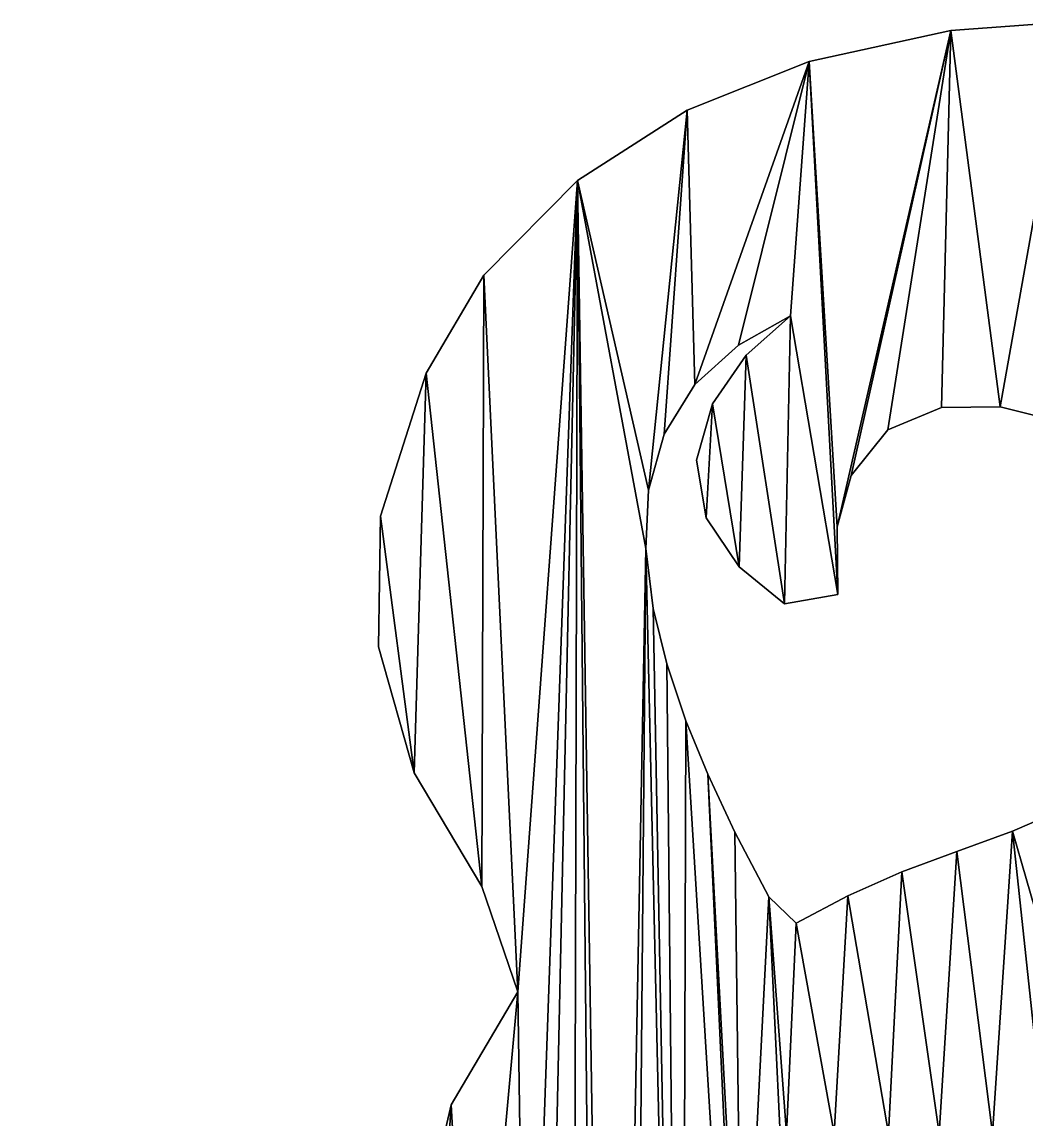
# Model space of a CAD drawing. Extents: x 9 to 1212, y 18 to 833.
# Drawn here: x 810.7 to 923.1, y 317.6 to 440.3 of the extents above; entities that cross this region are included whole.
import ezdxf

# ---------------------------------------------------------------- set-up
doc = ezdxf.new("R2010")
doc.units = 0
doc.header["$MEASUREMENT"] = 0
doc.layers.get('0').update_dxf_attribs({"linetype": 'CONTINUOUS'})

# ---------------------------------------------------------------- blocks, each defined once
blk = doc.blocks.new('GRUPO_3')
for p, q in [((117.12096, 412.38336), (103.90415, 411.43434)), ((117.12096, 412.38336, 15), (103.90415, 411.43434, 15)), ((103.90415, 411.43434), (88.05538, 407.96585)), ((103.90415, 411.43434, 15), (88.05538, 407.96585, 15)), ((103.90415, 411.43434), (103.90415, 411.43434, 15)), ((88.05538, 407.96585), (74.41886, 402.50418)), ((88.05538, 407.96585, 15), (74.41886, 402.50418, 15)), ((88.05538, 407.96585), (88.05538, 407.96585, 15)), ((74.41886, 402.50418), (62.16153, 394.66294)), ((74.41886, 402.50418, 15), (62.16153, 394.66294, 15)), ((74.41886, 402.50418), (74.41886, 402.50418, 15)), ((62.16153, 394.66294), (51.66111, 384.04524)), ((62.16153, 394.66294, 15), (51.66111, 384.04524, 15)), ((62.16153, 394.66294), (62.16153, 394.66294, 15)), ((51.66111, 384.04524), (45.2213, 373.08075)), ((51.66111, 384.04524, 15), (45.2213, 373.08075, 15)), ((51.66111, 384.04524), (51.66111, 384.04524, 15)), ((85.9775, 379.49477), (80.17607, 376.2434)), ((85.9775, 379.49477, 15), (80.17607, 376.2434, 15)), ((81.02433, 375.10893), (85.9775, 379.49477)), ((81.02433, 375.10893, 15), (85.9775, 379.49477, 15)), ((85.9775, 379.49477), (85.9775, 379.49477, 15)), ((80.17607, 376.2434), (75.29006, 371.83428)), ((80.17607, 376.2434, 15), (75.29006, 371.83428, 15)), ((80.17607, 376.2434), (80.17607, 376.2434, 15)), ((77.2447, 369.68256), (81.02433, 375.10893)), ((77.2447, 369.68256, 15), (81.02433, 375.10893, 15)), ((81.02433, 375.10893), (81.02433, 375.10893, 15)), ((45.2213, 373.08075), (40.10877, 357.11613)), ((45.2213, 373.08075, 15), (40.10877, 357.11613, 15)), ((45.2213, 373.08075), (45.2213, 373.08075, 15)), ((75.29006, 371.83428), (71.84013, 366.28539)), ((75.29006, 371.83428, 15), (71.84013, 366.28539, 15)), ((75.29006, 371.83428), (75.29006, 371.83428, 15)), ((75.47322, 363.37299), (77.2447, 369.68256)), ((75.47322, 363.37299, 15), (77.2447, 369.68256, 15)), ((77.2447, 369.68256), (77.2447, 369.68256, 15)), ((102.86355, 369.2631), (96.84979, 366.76427)), ((102.86355, 369.2631, 15), (96.84979, 366.76427, 15)), ((109.42805, 369.34523), (102.86355, 369.2631)), ((109.42805, 369.34523, 15), (102.86355, 369.2631, 15)), ((102.86355, 369.2631), (102.86355, 369.2631, 15)), ((115.98456, 367.68929), (109.42805, 369.34523)), ((115.98456, 367.68929, 15), (109.42805, 369.34523, 15)), ((109.42805, 369.34523), (109.42805, 369.34523, 15)), ((71.84013, 366.28539), (70.08355, 360.01967)), ((71.84013, 366.28539, 15), (70.08355, 360.01967, 15)), ((71.84013, 366.28539), (71.84013, 366.28539, 15)), ((96.84979, 366.76427), (92.7611, 361.65048)), ((96.84979, 366.76427, 15), (92.7611, 361.65048, 15)), ((96.84979, 366.76427), (96.84979, 366.76427, 15)), ((76.5498, 356.92634), (75.47322, 363.37299)), ((76.5498, 356.92634, 15), (75.47322, 363.37299, 15)), ((75.47322, 363.37299), (75.47322, 363.37299, 15)), ((92.7611, 361.65048), (91.21573, 355.90347)), ((92.7611, 361.65048, 15), (91.21573, 355.90347, 15)), ((92.7611, 361.65048), (92.7611, 361.65048, 15)), ((70.08355, 360.01967), (69.79638, 353.4742)), ((70.08355, 360.01967, 15), (69.79638, 353.4742, 15)), ((70.08355, 360.01967), (70.08355, 360.01967, 15)), ((40.10877, 357.11613), (39.87694, 342.50009)), ((40.10877, 357.11613, 15), (39.87694, 342.50009, 15)), ((40.10877, 357.11613), (40.10877, 357.11613, 15)), ((80.22668, 351.42477), (76.5498, 356.92634)), ((80.22668, 351.42477, 15), (76.5498, 356.92634, 15)), ((76.5498, 356.92634), (76.5498, 356.92634, 15)), ((91.21573, 355.90347), (91.27235, 348.35548)), ((91.21573, 355.90347, 15), (91.27235, 348.35548, 15)), ((91.21573, 355.90347), (91.21573, 355.90347, 15)), ((69.79638, 353.4742), (70.63254, 346.75862)), ((69.79638, 353.4742, 15), (70.63254, 346.75862, 15)), ((69.79638, 353.4742), (69.79638, 353.4742, 15)), ((85.29056, 347.27698), (80.22668, 351.42477)), ((85.29056, 347.27698, 15), (80.22668, 351.42477, 15)), ((80.22668, 351.42477), (80.22668, 351.42477, 15)), ((91.27235, 348.35548), (85.29056, 347.27698)), ((91.27235, 348.35548, 15), (85.29056, 347.27698, 15)), ((91.27235, 348.35548), (91.27235, 348.35548, 15)), ((70.63254, 346.75862), (72.14791, 340.57741)), ((70.63254, 346.75862, 15), (72.14791, 340.57741, 15)), ((70.63254, 346.75862), (70.63254, 346.75862, 15)), ((85.29056, 347.27698), (85.29056, 347.27698, 15)), ((39.87694, 342.50009), (43.86261, 328.37619)), ((39.87694, 342.50009, 15), (43.86261, 328.37619, 15)), ((39.87694, 342.50009), (39.87694, 342.50009, 15)), ((72.14791, 340.57741), (74.28373, 334.22009)), ((72.14791, 340.57741, 15), (74.28373, 334.22009, 15)), ((72.14791, 340.57741), (72.14791, 340.57741, 15)), ((74.28373, 334.22009), (76.72409, 328.24018)), ((74.28373, 334.22009, 15), (76.72409, 328.24018, 15)), ((74.28373, 334.22009), (74.28373, 334.22009, 15)), ((43.86261, 328.37619), (51.45255, 315.67478)), ((43.86261, 328.37619, 15), (51.45255, 315.67478, 15)), ((43.86261, 328.37619), (43.86261, 328.37619, 15)), ((76.72409, 328.24018), (79.76024, 321.75525)), ((76.72409, 328.24018, 15), (79.76024, 321.75525, 15)), ((76.72409, 328.24018), (76.72409, 328.24018, 15)), ((110.80007, 321.88138), (115.38739, 323.85364)), ((110.80007, 321.88138, 15), (115.38739, 323.85364, 15)), ((79.76024, 321.75525), (83.55518, 314.50566)), ((79.76024, 321.75525, 15), (83.55518, 314.50566, 15)), ((79.76024, 321.75525), (79.76024, 321.75525, 15)), ((104.60174, 319.58737), (110.80007, 321.88138)), ((104.60174, 319.58737, 15), (110.80007, 321.88138, 15)), ((110.80007, 321.88138), (110.80007, 321.88138, 15)), ((98.4205, 317.32826), (104.60174, 319.58737)), ((98.4205, 317.32826, 15), (104.60174, 319.58737, 15)), ((104.60174, 319.58737), (104.60174, 319.58737, 15)), ((92.38499, 314.65055), (98.4205, 317.32826)), ((92.38499, 314.65055, 15), (98.4205, 317.32826, 15)), ((98.4205, 317.32826), (98.4205, 317.32826, 15)), ((51.45255, 315.67478), (55.45955, 303.90958)), ((51.45255, 315.67478, 15), (55.45955, 303.90958, 15)), ((51.45255, 315.67478), (51.45255, 315.67478, 15)), ((83.55518, 314.50566), (86.61306, 311.57279)), ((83.55518, 314.50566, 15), (86.61306, 311.57279, 15)), ((83.55518, 314.50566), (83.55518, 314.50566, 15)), ((86.61306, 311.57279), (92.38499, 314.65055)), ((86.61306, 311.57279, 15), (92.38499, 314.65055, 15)), ((92.38499, 314.65055), (92.38499, 314.65055, 15)), ((86.61306, 311.57279), (86.61306, 311.57279, 15)), ((55.45955, 303.90958), (48.00526, 291.27333)), ((55.45955, 303.90958, 15), (48.00526, 291.27333, 15)), ((55.45955, 303.90958), (55.45955, 303.90958, 15)), ((48.00526, 291.27333), (44.68301, 276.95678)), ((48.00526, 291.27333, 15), (44.68301, 276.95678, 15)), ((48.00526, 291.27333), (48.00526, 291.27333, 15))]:
    blk.add_line(p, q)
mesh = blk.add_polyface()
corners = [(40.10877, 357.11613), (43.86261, 328.37619), (39.87694, 342.50009), (45.2213, 373.08075), (51.45255, 315.67478), (51.66111, 384.04524), (55.45955, 303.90958), (62.16153, 394.66294), (69.79638, 353.4742), (70.08355, 360.01967), (74.41886, 402.50418), (71.84013, 366.28539), (75.29006, 371.83428), (88.05538, 407.96585), (80.17607, 376.2434), (85.9775, 379.49477), (77.2447, 369.68256), (76.5498, 356.92634), (75.47322, 363.37299), (80.22668, 351.42477), (81.02433, 375.10893), (85.29056, 347.27698), (91.27235, 348.35548), (91.21573, 355.90347), (115.38739, 323.85364), (113.8535, 311.26277), (110.80007, 321.88138), (124.59123, 313.31915), (120.9111, 326.74183), (128.09669, 331.97665), (134.94925, 316.69458), (132.64251, 337.47997), (134.77048, 343.08749), (128.4878, 385.91718), (131.73976, 355.75372), (127.40844, 360.75444), (128.96377, 384.22668), (136.02033, 380.48374), (134.49264, 349.74206), (144.38194, 322.175), (142.32027, 375.56746), (147.57443, 369.94667), (149.86547, 331.55102), (152.52621, 363.26751), (158.78162, 329.73423), (157.59589, 357.67248), (163.6393, 352.2056), (168.87346, 325.63175), (103.90415, 411.43434), (92.7611, 361.65048), (96.84979, 366.76427), (102.86355, 369.2631), (109.42805, 369.34523), (117.12096, 412.38336), (115.98456, 367.68929), (121.98095, 364.79649), (132.01544, 412.20543), (136.49197, 385.88604), (146.8983, 411.52222), (144.48686, 385.6968), (152.4853, 385.39142), (161.64768, 410.21565), (160.4875, 385.00327), (164.69349, 378.26738)]
mesh.append_faces([[corners[k] for k in face] for face in [(0, 1, 2), (16, 17, 18)]], dxfattribs={"vtx0": -1})
mesh.append_faces([[corners[k] for k in face] for face in [(1, 3, 4), (4, 5, 6), (8, 7, 9), (9, 10, 11), (11, 10, 12), (12, 13, 14), (14, 13, 15), (17, 16, 19), (19, 20, 21), (21, 15, 22), (22, 13, 23), (24, 25, 26), (25, 24, 27), (27, 29, 30), (34, 37, 38), (38, 37, 32), (30, 37, 39), (39, 41, 42), (42, 43, 44), (44, 46, 47), (48, 23, 13), (23, 48, 49), (49, 48, 50), (50, 48, 51), (51, 48, 52), (52, 53, 54), (54, 53, 55), (55, 33, 35), (33, 56, 57), (57, 58, 59), (59, 58, 60), (60, 61, 62), (62, 61, 63)]], dxfattribs={"vtx0": -1, "vtx1": -1})
mesh.append_faces([[corners[k] for k in face] for face in [(22, 15, 13), (32, 37, 30), (55, 56, 33)]], dxfattribs={"vtx0": -1, "vtx1": -1, "vtx2": -1})
mesh.append_faces([[corners[k] for k in face] for face in [(1, 0, 3), (4, 3, 5), (6, 5, 7), (9, 7, 10), (12, 10, 13), (19, 16, 20), (21, 20, 15), (27, 24, 28), (27, 28, 29), (30, 29, 31), (30, 31, 32), (33, 34, 35), (34, 33, 36), (34, 36, 37), (39, 37, 40), (39, 40, 41), (42, 41, 43), (44, 43, 45), (44, 45, 46), (52, 48, 53), (55, 53, 56), (57, 56, 58), (60, 58, 61)]], dxfattribs={"vtx0": -1, "vtx2": -1})
mesh = blk.add_polyface()
corners = [(43.86261, 328.37619, 15), (40.10877, 357.11613, 15), (39.87694, 342.50009, 15), (45.2213, 373.08075, 15), (51.45255, 315.67478, 15), (51.66111, 384.04524, 15), (55.45955, 303.90958, 15), (62.16153, 394.66294, 15), (69.79638, 353.4742, 15), (70.08355, 360.01967, 15), (74.41886, 402.50418, 15), (71.84013, 366.28539, 15), (75.29006, 371.83428, 15), (88.05538, 407.96585, 15), (80.17607, 376.2434, 15), (85.9775, 379.49477, 15), (91.21573, 355.90347, 15), (103.90415, 411.43434, 15), (92.7611, 361.65048, 15), (96.84979, 366.76427, 15), (102.86355, 369.2631, 15), (109.42805, 369.34523, 15), (117.12096, 412.38336, 15), (115.98456, 367.68929, 15), (121.98095, 364.79649, 15), (132.01544, 412.20543, 15), (128.4878, 385.91718, 15), (127.40844, 360.75444, 15), (136.49197, 385.88604, 15), (146.8983, 411.52222, 15), (144.48686, 385.6968, 15), (152.4853, 385.39142, 15), (161.64768, 410.21565, 15), (160.4875, 385.00327, 15), (164.69349, 378.26738, 15), (131.73976, 355.75372, 15), (128.96377, 384.22668, 15), (136.02033, 380.48374, 15), (134.49264, 349.74206, 15), (134.77048, 343.08749, 15), (134.94925, 316.69458, 15), (144.38194, 322.175, 15), (142.32027, 375.56746, 15), (147.57443, 369.94667, 15), (149.86547, 331.55102, 15), (152.52621, 363.26751, 15), (158.78162, 329.73423, 15), (157.59589, 357.67248, 15), (163.6393, 352.2056, 15), (168.87346, 325.63175, 15), (113.8535, 311.26277, 15), (115.38739, 323.85364, 15), (110.80007, 321.88138, 15), (124.59123, 313.31915, 15), (120.9111, 326.74183, 15), (128.09669, 331.97665, 15), (132.64251, 337.47997, 15), (76.5498, 356.92634, 15), (77.2447, 369.68256, 15), (75.47322, 363.37299, 15), (80.22668, 351.42477, 15), (81.02433, 375.10893, 15), (85.29056, 347.27698, 15), (91.27235, 348.35548, 15)]
mesh.append_faces([[corners[k] for k in face] for face in [(0, 1, 2), (57, 58, 59)]], dxfattribs={"vtx0": -1})
mesh.append_faces([[corners[k] for k in face] for face in [(1, 0, 3), (3, 4, 5), (5, 6, 7), (7, 9, 10), (10, 12, 13), (17, 21, 22), (22, 24, 25), (25, 28, 29), (29, 31, 32), (35, 26, 27), (26, 35, 36), (36, 35, 37), (37, 41, 42), (42, 41, 43), (43, 44, 45), (45, 46, 47), (47, 46, 48), (51, 53, 54), (54, 53, 55), (55, 40, 56), (56, 40, 39), (58, 60, 61), (61, 62, 15)]], dxfattribs={"vtx0": -1, "vtx1": -1})
mesh.append_faces([[corners[k] for k in face] for face in [(25, 24, 26), (37, 39, 40), (15, 63, 13)]], dxfattribs={"vtx0": -1, "vtx1": -1, "vtx2": -1})
mesh.append_faces([[corners[k] for k in face] for face in [(3, 0, 4), (5, 4, 6), (7, 8, 9), (10, 9, 11), (10, 11, 12), (13, 12, 14), (13, 14, 15), (16, 17, 13), (17, 16, 18), (17, 18, 19), (17, 19, 20), (17, 20, 21), (22, 21, 23), (22, 23, 24), (26, 24, 27), (25, 26, 28), (29, 28, 30), (29, 30, 31), (32, 31, 33), (32, 33, 34), (37, 35, 38), (37, 38, 39), (37, 40, 41), (43, 41, 44), (45, 44, 46), (48, 46, 49), (50, 51, 52), (51, 50, 53), (55, 53, 40), (58, 57, 60), (61, 60, 62), (15, 62, 63), (13, 63, 16)]], dxfattribs={"vtx0": -1, "vtx2": -1})
mesh = blk.add_polyface()
corners = [(103.90415, 411.43434, 15), (117.12096, 412.38336), (103.90415, 411.43434), (117.12096, 412.38336, 15)]
mesh.append_faces([[corners[k] for k in face] for face in [(0, 1, 2), (1, 0, 3)]], dxfattribs={"vtx0": -1})
mesh = blk.add_polyface()
corners = [(88.05538, 407.96585, 15), (103.90415, 411.43434), (88.05538, 407.96585), (103.90415, 411.43434, 15)]
mesh.append_faces([[corners[k] for k in face] for face in [(0, 1, 2), (1, 0, 3)]], dxfattribs={"vtx0": -1})
mesh = blk.add_polyface()
corners = [(74.41886, 402.50418, 15), (88.05538, 407.96585), (74.41886, 402.50418), (88.05538, 407.96585, 15)]
mesh.append_faces([[corners[k] for k in face] for face in [(0, 1, 2), (1, 0, 3)]], dxfattribs={"vtx0": -1})
mesh = blk.add_polyface()
corners = [(62.16153, 394.66294, 15), (74.41886, 402.50418), (62.16153, 394.66294), (74.41886, 402.50418, 15)]
mesh.append_faces([[corners[k] for k in face] for face in [(0, 1, 2), (1, 0, 3)]], dxfattribs={"vtx0": -1})
mesh = blk.add_polyface()
corners = [(58.33462, 220.00109), (62.16153, 394.66294), (61.2791, 60.95986), (65.31256, 75.14249), (65.97319, 149.60646), (69.79638, 353.4742), (68.14404, 164.06368), (73.79136, 176.93295), (74.28373, 334.22009), (83.21653, 188.2741), (76.72409, 328.24018), (80.5855, 256.34927), (86.73258, 241.66654), (87.49945, 226.33828), (95.2402, 196.97732), (91.52063, 214.23832), (106.16573, 220.31793), (108.32073, 203.04603), (121.30285, 224.82595), (123.01592, 207.39479), (136.80938, 227.77338), (137.29755, 209.90922), (152.56281, 229.21528), (152.06887, 211.16286), (167.19873, 211.27587), (168.35992, 229.24522), (181.90817, 210.38515), (184.09199, 227.9986), (196.62139, 208.57129), (199.72879, 225.6104), (211.29225, 205.8519), (215.23235, 222.20815), (143.74335, 257.30181), (146.44722, 273.05927), (159.34123, 254.78999), (160.546, 273.05827), (174.66827, 251.04956), (180.64622, 259.18598), (189.66892, 246.02844), (183.40891, 258.43599), (195.98428, 255.99597), (204.1557, 239.74327), (208.21177, 252.05188), (33.46837, 166.80752), (33.36706, 137.82507), (31.23041, 152.28539), (36.90525, 123.39605), (39.32381, 180.32014), (37.79651, 108.77216), (10.42748, 10.3651), (14.84805, 0.31183), (0, 0.02527), (18.27457, 22.72381), (29.31042, 0), (24.38759, 36.18559), (29.17622, 50.28706), (32.82839, 64.62257), (40.87218, 5.61305), (35.50813, 79.23839), (37.20896, 94.03339), (46.83592, 193.04768), (45.95464, 19.44758), (51.25279, 33.20203), (53.97012, 205.96172), (56.47273, 47.00647), (50.45721, 248.48467), (55.45955, 303.90958), (56.48987, 234.72036), (68.20842, 89.58155), (68.4515, 127.54327), (69.64333, 104.21749), (69.33423, 119.8122)]
mesh.append_faces([[corners[k] for k in face] for face in [(43, 44, 45), (49, 50, 51), (70, 69, 71)]], dxfattribs={"vtx0": -1})
mesh.append_faces([[corners[k] for k in face] for face in [(2, 1, 3), (4, 5, 6), (7, 8, 9), (9, 13, 14), (14, 16, 17), (17, 18, 19), (19, 20, 21), (21, 22, 23), (23, 22, 24), (24, 25, 26), (26, 27, 28), (28, 29, 30), (32, 33, 34), (34, 35, 36), (36, 37, 38), (38, 40, 41), (44, 43, 46), (46, 47, 48), (50, 52, 53), (53, 56, 57), (57, 60, 61), (61, 60, 62), (62, 63, 64), (64, 0, 2), (65, 66, 67), (68, 69, 70)]], dxfattribs={"vtx0": -1, "vtx1": -1})
mesh.append_faces([[corners[k] for k in face] for face in [(0, 1, 2), (3, 1, 4), (9, 10, 11), (57, 48, 47)]], dxfattribs={"vtx0": -1, "vtx1": -1, "vtx2": -1})
mesh.append_faces([[corners[k] for k in face] for face in [(5, 7, 6), (9, 11, 12), (9, 12, 13), (14, 13, 15), (14, 15, 16), (17, 16, 18), (19, 18, 20), (21, 20, 22), (24, 22, 25), (26, 25, 27), (28, 27, 29), (30, 29, 31), (38, 37, 39), (38, 39, 40), (41, 40, 42), (46, 43, 47), (50, 49, 52), (53, 52, 54), (53, 54, 55), (53, 55, 56), (57, 56, 58), (57, 58, 59), (57, 59, 48), (57, 47, 60), (62, 60, 63), (64, 63, 0), (4, 68, 3), (68, 4, 69)]], dxfattribs={"vtx0": -1, "vtx2": -1})
mesh = blk.add_polyface()
corners = [(62.16153, 394.66294, 15), (58.33462, 220.00109, 15), (61.2791, 60.95986, 15), (65.31256, 75.14249, 15), (65.97319, 149.60646, 15), (69.79638, 353.4742, 15), (68.14404, 164.06368, 15), (73.79136, 176.93295, 15), (74.28373, 334.22009, 15), (83.21653, 188.2741, 15), (76.72409, 328.24018, 15), (80.5855, 256.34927, 15), (86.73258, 241.66654, 15), (87.49945, 226.33828, 15), (95.2402, 196.97732, 15), (91.52063, 214.23832, 15), (106.16573, 220.31793, 15), (108.32073, 203.04603, 15), (121.30285, 224.82595, 15), (123.01592, 207.39479, 15), (136.80938, 227.77338, 15), (137.29755, 209.90922, 15), (152.56281, 229.21528, 15), (152.06887, 211.16286, 15), (167.19873, 211.27587, 15), (168.35992, 229.24522, 15), (181.90817, 210.38515, 15), (184.09199, 227.9986, 15), (196.62139, 208.57129, 15), (199.72879, 225.6104, 15), (211.29225, 205.8519, 15), (215.23235, 222.20815, 15), (146.44722, 273.05927, 15), (143.74335, 257.30181, 15), (159.34123, 254.78999, 15), (160.546, 273.05827, 15), (174.66827, 251.04956, 15), (180.64622, 259.18598, 15), (189.66892, 246.02844, 15), (183.40891, 258.43599, 15), (195.98428, 255.99597, 15), (204.1557, 239.74327, 15), (208.21177, 252.05188, 15), (55.45955, 303.90958, 15), (50.45721, 248.48467, 15), (56.48987, 234.72036, 15), (14.84805, 0.31183, 15), (10.42748, 10.3651, 15), (0, 0.02527, 15), (18.27457, 22.72381, 15), (29.31042, 0, 15), (24.38759, 36.18559, 15), (29.17622, 50.28706, 15), (32.82839, 64.62257, 15), (40.87218, 5.61305, 15), (35.50813, 79.23839, 15), (37.20896, 94.03339, 15), (37.79651, 108.77216, 15), (39.32381, 180.32014, 15), (46.83592, 193.04768, 15), (45.95464, 19.44758, 15), (51.25279, 33.20203, 15), (53.97012, 205.96172, 15), (56.47273, 47.00647, 15), (68.20842, 89.58155, 15), (68.4515, 127.54327, 15), (69.64333, 104.21749, 15), (69.33423, 119.8122, 15), (33.36706, 137.82507, 15), (33.46837, 166.80752, 15), (31.23041, 152.28539, 15), (36.90525, 123.39605, 15)]
mesh.append_faces([[corners[k] for k in face] for face in [(46, 47, 48), (65, 66, 67), (68, 69, 70)]], dxfattribs={"vtx0": -1})
mesh.append_faces([[corners[k] for k in face] for face in [(7, 5, 6), (11, 9, 12), (12, 9, 13), (13, 14, 15), (15, 14, 16), (16, 17, 18), (18, 19, 20), (20, 21, 22), (22, 24, 25), (25, 26, 27), (27, 28, 29), (29, 30, 31), (37, 38, 39), (39, 38, 40), (40, 41, 42), (47, 46, 49), (49, 50, 51), (51, 50, 52), (52, 50, 53), (53, 54, 55), (55, 54, 56), (56, 54, 57), (58, 54, 59), (59, 61, 62), (62, 63, 1), (64, 4, 3), (4, 64, 65), (69, 71, 58)]], dxfattribs={"vtx0": -1, "vtx1": -1})
mesh.append_faces([[corners[k] for k in face] for face in [(0, 1, 2), (0, 3, 4), (10, 9, 11), (57, 54, 58)]], dxfattribs={"vtx0": -1, "vtx1": -1, "vtx2": -1})
mesh.append_faces([[corners[k] for k in face] for face in [(0, 2, 3), (5, 4, 6), (8, 7, 9), (13, 9, 14), (16, 14, 17), (18, 17, 19), (20, 19, 21), (22, 21, 23), (22, 23, 24), (25, 24, 26), (27, 26, 28), (29, 28, 30), (32, 33, 34), (35, 34, 36), (37, 36, 38), (40, 38, 41), (43, 44, 45), (49, 46, 50), (53, 50, 54), (59, 54, 60), (59, 60, 61), (62, 61, 63), (1, 63, 2), (65, 64, 66), (69, 68, 71), (58, 71, 57)]], dxfattribs={"vtx0": -1, "vtx2": -1})
mesh = blk.add_polyface()
corners = [(55.45955, 303.90958), (62.16153, 394.66294), (56.48987, 234.72036), (58.33462, 220.00109), (65.97319, 149.60646), (69.79638, 353.4742), (86.61306, 311.57279), (85.546, 288.05827), (83.55518, 314.50566), (90.8797, 288.05816), (92.38499, 314.65055), (96.95582, 288.05804), (98.4205, 317.32826), (102.60379, 288.05793), (104.60174, 319.58737), (108.57268, 288.05781), (110.80007, 321.88138), (114.43153, 288.05769), (113.8535, 311.26277), (124.7518, 311.01314), (120.24705, 288.05758), (126.14556, 288.05746), (135.65959, 310.71473), (132.0531, 288.05734), (137.7551, 288.05723), (146.57079, 310.382), (143.85399, 288.0571), (160.546, 288.05827), (157.4721, 310.02948), (168.37819, 309.67058), (160.546, 273.05827), (212.00385, 308.44773), (204.17, 288.05877), (201.09898, 308.69388), (209.50354, 288.05863), (73.79136, 176.93295), (70.63254, 346.75862), (72.14791, 340.57741), (74.28373, 334.22009), (83.21653, 188.2741), (76.72409, 328.24018), (80.5855, 256.34927), (79.76024, 321.75525), (190.1903, 308.98906), (180.64622, 259.18598), (179.28418, 309.3192), (193.84775, 259.27503), (204.17, 273.05877), (207.14953, 259.36476), (85.546, 273.05827), (96.41309, 258.08589), (99.49352, 273.05927), (112.1892, 258.87138), (105.22506, 273.05927), (111.11326, 273.05927), (117.03731, 273.05927), (127.92376, 258.6413), (122.84709, 273.05927), (128.671, 273.05927), (143.74335, 257.30181), (134.65936, 273.05927), (140.36681, 273.05927), (146.44722, 273.05927), (159.34123, 254.78999), (174.66827, 251.04956), (48.00526, 291.27333), (46.14383, 262.59252), (44.68301, 276.95678), (50.45721, 248.48467)]
mesh.append_faces([[corners[k] for k in face] for face in [(65, 66, 67)]], dxfattribs={"vtx0": -1})
mesh.append_faces([[corners[k] for k in face] for face in [(2, 1, 3), (6, 7, 8), (7, 6, 9), (9, 10, 11), (11, 12, 13), (13, 14, 15), (15, 16, 17), (17, 19, 20), (20, 19, 21), (21, 22, 23), (23, 22, 24), (24, 25, 26), (26, 25, 27), (27, 29, 30), (31, 32, 33), (32, 31, 34), (43, 44, 45), (44, 43, 46), (46, 47, 48), (47, 33, 32), (8, 41, 42), (41, 49, 50), (49, 8, 7), (50, 51, 52), (52, 55, 56), (56, 58, 59), (66, 65, 68)]], dxfattribs={"vtx0": -1, "vtx1": -1})
mesh.append_faces([[corners[k] for k in face] for face in [(0, 1, 2), (4, 1, 5), (17, 16, 18), (46, 33, 47), (41, 8, 49), (64, 30, 29), (64, 45, 44)]], dxfattribs={"vtx0": -1, "vtx1": -1, "vtx2": -1})
mesh.append_faces([[corners[k] for k in face] for face in [(9, 6, 10), (11, 10, 12), (13, 12, 14), (15, 14, 16), (17, 18, 19), (21, 19, 22), (24, 22, 25), (27, 25, 28), (27, 28, 29), (35, 5, 36), (35, 36, 37), (35, 37, 38), (39, 38, 40), (41, 40, 42), (46, 43, 33), (50, 49, 51), (52, 51, 53), (52, 53, 54), (52, 54, 55), (56, 55, 57), (56, 57, 58), (59, 58, 60), (59, 60, 61), (59, 61, 62), (63, 62, 30), (64, 29, 45), (68, 65, 0)]], dxfattribs={"vtx0": -1, "vtx2": -1})
mesh = blk.add_polyface()
corners = [(62.16153, 394.66294, 15), (55.45955, 303.90958, 15), (56.48987, 234.72036, 15), (58.33462, 220.00109, 15), (65.97319, 149.60646, 15), (69.79638, 353.4742, 15), (73.79136, 176.93295, 15), (70.63254, 346.75862, 15), (72.14791, 340.57741, 15), (74.28373, 334.22009, 15), (83.21653, 188.2741, 15), (76.72409, 328.24018, 15), (80.5855, 256.34927, 15), (79.76024, 321.75525, 15), (201.09898, 308.69388, 15), (204.17, 288.05877, 15), (212.00385, 308.44773, 15), (204.17, 273.05877, 15), (209.50354, 288.05863, 15), (83.55518, 314.50566, 15), (85.546, 273.05827, 15), (96.41309, 258.08589, 15), (99.49352, 273.05927, 15), (112.1892, 258.87138, 15), (105.22506, 273.05927, 15), (111.11326, 273.05927, 15), (117.03731, 273.05927, 15), (127.92376, 258.6413, 15), (122.84709, 273.05927, 15), (128.671, 273.05927, 15), (143.74335, 257.30181, 15), (134.65936, 273.05927, 15), (140.36681, 273.05927, 15), (146.44722, 273.05927, 15), (159.34123, 254.78999, 15), (160.546, 273.05827, 15), (174.66827, 251.04956, 15), (160.546, 288.05827, 15), (168.37819, 309.67058, 15), (179.28418, 309.3192, 15), (180.64622, 259.18598, 15), (190.1903, 308.98906, 15), (193.84775, 259.27503, 15), (207.14953, 259.36476, 15), (85.546, 288.05827, 15), (86.61306, 311.57279, 15), (90.8797, 288.05816, 15), (92.38499, 314.65055, 15), (96.95582, 288.05804, 15), (98.4205, 317.32826, 15), (102.60379, 288.05793, 15), (104.60174, 319.58737, 15), (108.57268, 288.05781, 15), (110.80007, 321.88138, 15), (114.43153, 288.05769, 15), (113.8535, 311.26277, 15), (124.7518, 311.01314, 15), (120.24705, 288.05758, 15), (126.14556, 288.05746, 15), (135.65959, 310.71473, 15), (132.0531, 288.05734, 15), (137.7551, 288.05723, 15), (146.57079, 310.382, 15), (143.85399, 288.0571, 15), (157.4721, 310.02948, 15), (46.14383, 262.59252, 15), (48.00526, 291.27333, 15), (44.68301, 276.95678, 15), (50.45721, 248.48467, 15)]
mesh.append_faces([[corners[k] for k in face] for face in [(65, 66, 67)]], dxfattribs={"vtx0": -1})
mesh.append_faces([[corners[k] for k in face] for face in [(5, 6, 7), (7, 6, 8), (8, 6, 9), (9, 10, 11), (11, 12, 13), (14, 15, 16), (15, 14, 17), (20, 21, 22), (22, 23, 24), (24, 23, 25), (25, 23, 26), (26, 27, 28), (28, 27, 29), (29, 30, 31), (31, 30, 32), (32, 30, 33), (33, 34, 35), (35, 36, 37), (38, 36, 39), (41, 42, 14), (19, 44, 45), (44, 19, 20), (45, 46, 47), (47, 48, 49), (49, 50, 51), (51, 52, 53), (55, 54, 56), (56, 58, 59), (59, 61, 62), (62, 37, 64), (64, 37, 38), (66, 68, 1)]], dxfattribs={"vtx0": -1, "vtx1": -1})
mesh.append_faces([[corners[k] for k in face] for face in [(0, 1, 2), (0, 4, 5), (19, 12, 20), (37, 36, 38), (39, 36, 40), (14, 42, 17), (53, 54, 55)]], dxfattribs={"vtx0": -1, "vtx1": -1, "vtx2": -1})
mesh.append_faces([[corners[k] for k in face] for face in [(0, 2, 3), (16, 15, 18), (12, 19, 13), (20, 12, 21), (22, 21, 23), (26, 23, 27), (29, 27, 30), (40, 41, 39), (41, 40, 42), (17, 42, 43), (45, 44, 46), (47, 46, 48), (49, 48, 50), (51, 50, 52), (53, 52, 54), (56, 54, 57), (56, 57, 58), (59, 58, 60), (59, 60, 61), (62, 61, 63), (62, 63, 37), (66, 65, 68)]], dxfattribs={"vtx0": -1, "vtx2": -1})
mesh = blk.add_polyface()
corners = [(62.16153, 394.66294, 15), (51.66111, 384.04524), (51.66111, 384.04524, 15), (62.16153, 394.66294)]
mesh.append_faces([[corners[k] for k in face] for face in [(0, 1, 2), (1, 0, 3)]], dxfattribs={"vtx0": -1})
mesh = blk.add_polyface()
corners = [(51.66111, 384.04524, 15), (45.2213, 373.08075), (45.2213, 373.08075, 15), (51.66111, 384.04524)]
mesh.append_faces([[corners[k] for k in face] for face in [(0, 1, 2), (1, 0, 3)]], dxfattribs={"vtx0": -1})
mesh = blk.add_polyface()
corners = [(85.9775, 379.49477, 15), (80.17607, 376.2434), (85.9775, 379.49477), (80.17607, 376.2434, 15)]
mesh.append_faces([[corners[k] for k in face] for face in [(0, 1, 2), (1, 0, 3)]], dxfattribs={"vtx0": -1})
mesh = blk.add_polyface()
corners = [(81.02433, 375.10893, 15), (85.9775, 379.49477), (81.02433, 375.10893), (85.9775, 379.49477, 15)]
mesh.append_faces([[corners[k] for k in face] for face in [(0, 1, 2), (1, 0, 3)]], dxfattribs={"vtx0": -1})
mesh = blk.add_polyface()
corners = [(80.17607, 376.2434, 15), (75.29006, 371.83428), (80.17607, 376.2434), (75.29006, 371.83428, 15)]
mesh.append_faces([[corners[k] for k in face] for face in [(0, 1, 2), (1, 0, 3)]], dxfattribs={"vtx0": -1})
mesh = blk.add_polyface()
corners = [(81.02433, 375.10893, 15), (77.2447, 369.68256), (77.2447, 369.68256, 15), (81.02433, 375.10893)]
mesh.append_faces([[corners[k] for k in face] for face in [(0, 1, 2), (1, 0, 3)]], dxfattribs={"vtx0": -1})
mesh = blk.add_polyface()
corners = [(45.2213, 373.08075, 15), (40.10877, 357.11613), (40.10877, 357.11613, 15), (45.2213, 373.08075)]
mesh.append_faces([[corners[k] for k in face] for face in [(0, 1, 2), (1, 0, 3)]], dxfattribs={"vtx0": -1})
mesh = blk.add_polyface()
corners = [(75.29006, 371.83428), (71.84013, 366.28539, 15), (71.84013, 366.28539), (75.29006, 371.83428, 15)]
mesh.append_faces([[corners[k] for k in face] for face in [(0, 1, 2), (1, 0, 3)]], dxfattribs={"vtx0": -1})
mesh = blk.add_polyface()
corners = [(77.2447, 369.68256, 15), (75.47322, 363.37299), (75.47322, 363.37299, 15), (77.2447, 369.68256)]
mesh.append_faces([[corners[k] for k in face] for face in [(0, 1, 2), (1, 0, 3)]], dxfattribs={"vtx0": -1})
mesh = blk.add_polyface()
corners = [(102.86355, 369.2631, 15), (96.84979, 366.76427), (102.86355, 369.2631), (96.84979, 366.76427, 15)]
mesh.append_faces([[corners[k] for k in face] for face in [(0, 1, 2), (1, 0, 3)]], dxfattribs={"vtx0": -1})
mesh = blk.add_polyface()
corners = [(109.42805, 369.34523, 15), (102.86355, 369.2631), (109.42805, 369.34523), (102.86355, 369.2631, 15)]
mesh.append_faces([[corners[k] for k in face] for face in [(0, 1, 2), (1, 0, 3)]], dxfattribs={"vtx0": -1})
mesh = blk.add_polyface()
corners = [(115.98456, 367.68929, 15), (109.42805, 369.34523), (115.98456, 367.68929), (109.42805, 369.34523, 15)]
mesh.append_faces([[corners[k] for k in face] for face in [(0, 1, 2), (1, 0, 3)]], dxfattribs={"vtx0": -1})
mesh = blk.add_polyface()
corners = [(71.84013, 366.28539), (70.08355, 360.01967, 15), (70.08355, 360.01967), (71.84013, 366.28539, 15)]
mesh.append_faces([[corners[k] for k in face] for face in [(0, 1, 2), (1, 0, 3)]], dxfattribs={"vtx0": -1})
mesh = blk.add_polyface()
corners = [(96.84979, 366.76427), (92.7611, 361.65048, 15), (92.7611, 361.65048), (96.84979, 366.76427, 15)]
mesh.append_faces([[corners[k] for k in face] for face in [(0, 1, 2), (1, 0, 3)]], dxfattribs={"vtx0": -1})
mesh = blk.add_polyface()
corners = [(75.47322, 363.37299, 15), (76.5498, 356.92634), (76.5498, 356.92634, 15), (75.47322, 363.37299)]
mesh.append_faces([[corners[k] for k in face] for face in [(0, 1, 2), (1, 0, 3)]], dxfattribs={"vtx0": -1})
mesh = blk.add_polyface()
corners = [(92.7611, 361.65048), (91.21573, 355.90347, 15), (91.21573, 355.90347), (92.7611, 361.65048, 15)]
mesh.append_faces([[corners[k] for k in face] for face in [(0, 1, 2), (1, 0, 3)]], dxfattribs={"vtx0": -1})
mesh = blk.add_polyface()
corners = [(70.08355, 360.01967), (69.79638, 353.4742, 15), (69.79638, 353.4742), (70.08355, 360.01967, 15)]
mesh.append_faces([[corners[k] for k in face] for face in [(0, 1, 2), (1, 0, 3)]], dxfattribs={"vtx0": -1})
mesh = blk.add_polyface()
corners = [(40.10877, 357.11613, 15), (39.87694, 342.50009), (39.87694, 342.50009, 15), (40.10877, 357.11613)]
mesh.append_faces([[corners[k] for k in face] for face in [(0, 1, 2), (1, 0, 3)]], dxfattribs={"vtx0": -1})
mesh = blk.add_polyface()
corners = [(76.5498, 356.92634, 15), (80.22668, 351.42477), (80.22668, 351.42477, 15), (76.5498, 356.92634)]
mesh.append_faces([[corners[k] for k in face] for face in [(0, 1, 2), (1, 0, 3)]], dxfattribs={"vtx0": -1})
mesh = blk.add_polyface()
corners = [(91.21573, 355.90347), (91.27235, 348.35548, 15), (91.27235, 348.35548), (91.21573, 355.90347, 15)]
mesh.append_faces([[corners[k] for k in face] for face in [(0, 1, 2), (1, 0, 3)]], dxfattribs={"vtx0": -1})
mesh = blk.add_polyface()
corners = [(69.79638, 353.4742), (70.63254, 346.75862, 15), (70.63254, 346.75862), (69.79638, 353.4742, 15)]
mesh.append_faces([[corners[k] for k in face] for face in [(0, 1, 2), (1, 0, 3)]], dxfattribs={"vtx0": -1})
mesh = blk.add_polyface()
corners = [(85.29056, 347.27698, 15), (80.22668, 351.42477), (85.29056, 347.27698), (80.22668, 351.42477, 15)]
mesh.append_faces([[corners[k] for k in face] for face in [(0, 1, 2), (1, 0, 3)]], dxfattribs={"vtx0": -1})
mesh = blk.add_polyface()
corners = [(91.27235, 348.35548, 15), (85.29056, 347.27698), (91.27235, 348.35548), (85.29056, 347.27698, 15)]
mesh.append_faces([[corners[k] for k in face] for face in [(0, 1, 2), (1, 0, 3)]], dxfattribs={"vtx0": -1})
mesh = blk.add_polyface()
corners = [(70.63254, 346.75862), (72.14791, 340.57741, 15), (72.14791, 340.57741), (70.63254, 346.75862, 15)]
mesh.append_faces([[corners[k] for k in face] for face in [(0, 1, 2), (1, 0, 3)]], dxfattribs={"vtx0": -1})
mesh = blk.add_polyface()
corners = [(39.87694, 342.50009, 15), (43.86261, 328.37619), (43.86261, 328.37619, 15), (39.87694, 342.50009)]
mesh.append_faces([[corners[k] for k in face] for face in [(0, 1, 2), (1, 0, 3)]], dxfattribs={"vtx0": -1})
mesh = blk.add_polyface()
corners = [(72.14791, 340.57741), (74.28373, 334.22009, 15), (74.28373, 334.22009), (72.14791, 340.57741, 15)]
mesh.append_faces([[corners[k] for k in face] for face in [(0, 1, 2), (1, 0, 3)]], dxfattribs={"vtx0": -1})
mesh = blk.add_polyface()
corners = [(74.28373, 334.22009), (76.72409, 328.24018, 15), (76.72409, 328.24018), (74.28373, 334.22009, 15)]
mesh.append_faces([[corners[k] for k in face] for face in [(0, 1, 2), (1, 0, 3)]], dxfattribs={"vtx0": -1})
mesh = blk.add_polyface()
corners = [(43.86261, 328.37619, 15), (51.45255, 315.67478), (51.45255, 315.67478, 15), (43.86261, 328.37619)]
mesh.append_faces([[corners[k] for k in face] for face in [(0, 1, 2), (1, 0, 3)]], dxfattribs={"vtx0": -1})
mesh = blk.add_polyface()
corners = [(76.72409, 328.24018), (79.76024, 321.75525, 15), (79.76024, 321.75525), (76.72409, 328.24018, 15)]
mesh.append_faces([[corners[k] for k in face] for face in [(0, 1, 2), (1, 0, 3)]], dxfattribs={"vtx0": -1})
mesh = blk.add_polyface()
corners = [(110.80007, 321.88138, 15), (115.38739, 323.85364), (110.80007, 321.88138), (115.38739, 323.85364, 15)]
mesh.append_faces([[corners[k] for k in face] for face in [(0, 1, 2), (1, 0, 3)]], dxfattribs={"vtx0": -1})
mesh = blk.add_polyface()
corners = [(79.76024, 321.75525), (83.55518, 314.50566, 15), (83.55518, 314.50566), (79.76024, 321.75525, 15)]
mesh.append_faces([[corners[k] for k in face] for face in [(0, 1, 2), (1, 0, 3)]], dxfattribs={"vtx0": -1})
mesh = blk.add_polyface()
corners = [(104.60174, 319.58737, 15), (110.80007, 321.88138), (104.60174, 319.58737), (110.80007, 321.88138, 15)]
mesh.append_faces([[corners[k] for k in face] for face in [(0, 1, 2), (1, 0, 3)]], dxfattribs={"vtx0": -1})
mesh = blk.add_polyface()
corners = [(98.4205, 317.32826, 15), (104.60174, 319.58737), (98.4205, 317.32826), (104.60174, 319.58737, 15)]
mesh.append_faces([[corners[k] for k in face] for face in [(0, 1, 2), (1, 0, 3)]], dxfattribs={"vtx0": -1})
mesh = blk.add_polyface()
corners = [(92.38499, 314.65055, 15), (98.4205, 317.32826), (92.38499, 314.65055), (98.4205, 317.32826, 15)]
mesh.append_faces([[corners[k] for k in face] for face in [(0, 1, 2), (1, 0, 3)]], dxfattribs={"vtx0": -1})
mesh = blk.add_polyface()
corners = [(51.45255, 315.67478, 15), (55.45955, 303.90958), (55.45955, 303.90958, 15), (51.45255, 315.67478)]
mesh.append_faces([[corners[k] for k in face] for face in [(0, 1, 2), (1, 0, 3)]], dxfattribs={"vtx0": -1})
mesh = blk.add_polyface()
corners = [(83.55518, 314.50566, 15), (86.61306, 311.57279), (83.55518, 314.50566), (86.61306, 311.57279, 15)]
mesh.append_faces([[corners[k] for k in face] for face in [(0, 1, 2), (1, 0, 3)]], dxfattribs={"vtx0": -1})
mesh = blk.add_polyface()
corners = [(86.61306, 311.57279, 15), (92.38499, 314.65055), (86.61306, 311.57279), (92.38499, 314.65055, 15)]
mesh.append_faces([[corners[k] for k in face] for face in [(0, 1, 2), (1, 0, 3)]], dxfattribs={"vtx0": -1})
mesh = blk.add_polyface()
corners = [(55.45955, 303.90958, 15), (48.00526, 291.27333), (48.00526, 291.27333, 15), (55.45955, 303.90958)]
mesh.append_faces([[corners[k] for k in face] for face in [(0, 1, 2), (1, 0, 3)]], dxfattribs={"vtx0": -1})
mesh = blk.add_polyface()
corners = [(48.00526, 291.27333, 15), (44.68301, 276.95678), (44.68301, 276.95678, 15), (48.00526, 291.27333)]
mesh.append_faces([[corners[k] for k in face] for face in [(0, 1, 2), (1, 0, 3)]], dxfattribs={"vtx0": -1})

msp = doc.modelspace()

# ---------------------------------------------------------------- block references
msp.add_blockref('GRUPO_3', (810.74, 27.93))

doc.saveas('drawing.dxf')
